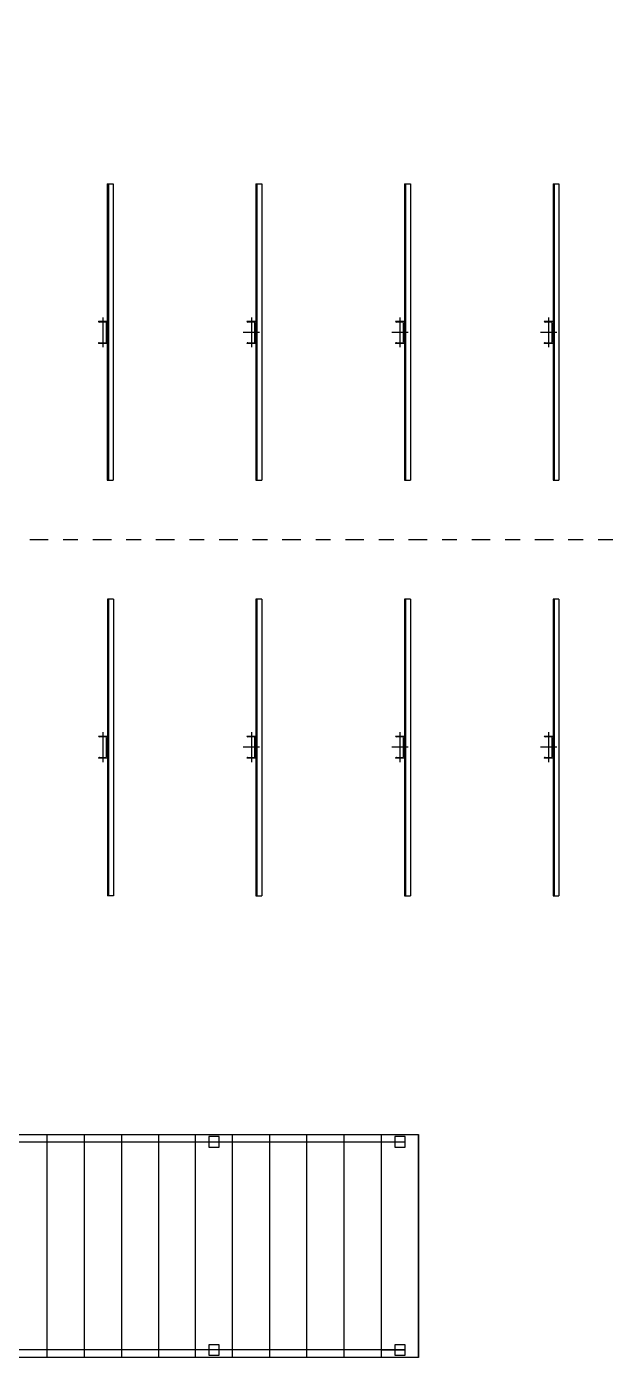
# Model space of a CAD drawing. Header units: metres. Extents: x 529718 to 530172, y 2673462 to 2673812.
# Drawn here: x 529942.4 to 529946.3, y 2673639.18 to 2673648.13 of the extents above; entities that cross this region are included whole.
import ezdxf

# ---------------------------------------------------------------- set-up
doc = ezdxf.new("R2010")
doc.units = ezdxf.units.M
doc.linetypes.add('CENTER', pattern=[2, 1.25, -0.25, 0.25, -0.25])
doc.linetypes.add('PHANTOM', pattern=[63.5, 31.75, -6.35, 6.35, -6.35, 6.35, -6.35])
doc.layers.add('300mm Hume Pipe', color=74, linetype='Continuous')
doc.layers.add('IDT', color=7, linetype='Continuous')

# ---------------------------------------------------------------- blocks, each defined once
blk = doc.blocks.new('IDT')
at = {"layer": 'IDT', "color": 8}
for p, q in [((22.802, 15.9851), (22.802, 17.4851)), ((22.802, 17.4851), (25.552, 17.4851)), ((22.802, 17.4851), (22.802, 15.9851)), ((22.892, 17.4703), (22.892, 17.4003)), ((22.962, 17.4703), (22.892, 17.4703)), ((22.962, 17.4003), (22.962, 17.4703)), ((23.052, 17.4851), (23.052, 15.9851)), ((23.3037, 17.4851), (23.3037, 15.9851)), ((23.5537, 17.4851), (23.5537, 15.9851)), ((23.8037, 17.4851), (23.8037, 15.9851)), ((24.0537, 17.4851), (24.0537, 15.9851)), ((24.1437, 17.4703), (24.1437, 17.4003)), ((24.2137, 17.4703), (24.1437, 17.4703)), ((24.2137, 17.4003), (24.2137, 17.4703)), ((24.3037, 17.4851), (24.3037, 15.9851)), ((24.5537, 15.9851), (24.5537, 17.4851)), ((24.8029, 15.9851), (24.8029, 17.4851)), ((25.0537, 15.9851), (25.0537, 17.4851)), ((25.3037, 15.9851), (25.3037, 17.4851)), ((23.0479, 17.4353), (22.892, 17.4353)), ((22.892, 17.4003), (22.962, 17.4003)), ((24.1437, 17.4003), (24.2137, 17.4003)), ((22.892, 16.0703), (22.892, 16.0003)), ((22.962, 16.0703), (22.892, 16.0703)), ((22.962, 16.0003), (22.962, 16.0703)), ((24.1437, 16.0703), (24.1437, 16.0003)), ((24.2137, 16.0703), (24.1437, 16.0703)), ((24.2137, 16.0003), (24.2137, 16.0703)), ((25.552, 15.9851), (22.802, 15.9851)), ((22.892, 16.0003), (22.962, 16.0003)), ((24.1437, 16.0003), (24.2137, 16.0003))]:
    blk.add_line(p, q, dxfattribs=at)
at = {"layer": 'IDT', "color": 8, "linetype": 'PHANTOM', "ltscale": 0.25}
for p, q in [((22.892, 17.4353), (25.6331, 17.4353)), ((25.6331, 16.0353), (22.892, 16.0353))]:
    blk.add_line(p, q, dxfattribs=at)
at = {"layer": 'IDT', "color": 253}
for p, q in [((21.8575, 12.3851), (21.8575, 14.3804)), ((21.8975, 14.3804), (21.8575, 14.3804)), ((21.8975, 12.3851), (21.8975, 14.3804)), ((22.8575, 12.3851), (22.8575, 14.3804)), ((22.8975, 14.3804), (22.8575, 14.3804)), ((22.8975, 12.3851), (22.8975, 14.3804)), ((23.8575, 12.3851), (23.8575, 14.3804)), ((23.8975, 14.3804), (23.8575, 14.3804)), ((23.8975, 12.3851), (23.8975, 14.3804)), ((24.8565, 12.3851), (24.8565, 14.3804)), ((24.8565, 14.3804), (24.8965, 14.3804)), ((24.8965, 12.3851), (24.8965, 14.3804)), ((21.8975, 13.3051), (21.8975, 13.4551)), ((21.8975, 13.4551), (21.9575, 13.4551)), ((21.9035, 13.4431), (21.9035, 13.3171)), ((22.8975, 13.3051), (22.8975, 13.4551)), ((22.8975, 13.4551), (22.9575, 13.4551)), ((22.9035, 13.4431), (22.9035, 13.3171)), ((23.8975, 13.3051), (23.8975, 13.4551)), ((23.8975, 13.4551), (23.9575, 13.4551)), ((23.9035, 13.4431), (23.9035, 13.3171)), ((24.8965, 13.3051), (24.8965, 13.4551)), ((24.8965, 13.4551), (24.9565, 13.4551)), ((24.9025, 13.4431), (24.9025, 13.3171)), ((21.9575, 13.3051), (21.8975, 13.3051)), ((21.9095, 13.3111), (21.9515, 13.3111)), ((21.9575, 13.3051), (21.9575, 13.3051)), ((22.9575, 13.3051), (22.8975, 13.3051)), ((22.9095, 13.3111), (22.9515, 13.3111)), ((22.9575, 13.3051), (22.9575, 13.3051)), ((23.9575, 13.3051), (23.8975, 13.3051)), ((23.9095, 13.3111), (23.9515, 13.3111)), ((23.9575, 13.3051), (23.9575, 13.3051)), ((24.9565, 13.3051), (24.8965, 13.3051)), ((24.9085, 13.3111), (24.9505, 13.3111)), ((24.9565, 13.3051), (24.9565, 13.3051)), ((21.8575, 12.3851), (21.8975, 12.3851)), ((22.8575, 12.3851), (22.8975, 12.3851)), ((23.8575, 12.3851), (23.8975, 12.3851)), ((24.8565, 12.3851), (24.8965, 12.3851)), ((21.8575, 9.5904), (21.8575, 11.5851)), ((21.8975, 11.5851), (21.8575, 11.5851)), ((21.8975, 9.5904), (21.8975, 11.5851)), ((22.8575, 9.5904), (22.8575, 11.5851)), ((22.8975, 11.5851), (22.8575, 11.5851)), ((22.8975, 9.5904), (22.8975, 11.5851)), ((23.8575, 9.5904), (23.8575, 11.5851)), ((23.8975, 11.5851), (23.8575, 11.5851)), ((23.8975, 9.5904), (23.8975, 11.5851)), ((24.8575, 9.5904), (24.8575, 11.5851)), ((24.8975, 11.5851), (24.8575, 11.5851)), ((24.8975, 9.5904), (24.8975, 11.5851)), ((21.8975, 10.5151), (21.8975, 10.6651)), ((21.8975, 10.6651), (21.9575, 10.6651)), ((21.9035, 10.6531), (21.9035, 10.5271)), ((22.8975, 10.5151), (22.8975, 10.6651)), ((22.8975, 10.6651), (22.9575, 10.6651)), ((22.9035, 10.6531), (22.9035, 10.5271)), ((23.8975, 10.5151), (23.8975, 10.6651)), ((23.8975, 10.6651), (23.9575, 10.6651)), ((23.9035, 10.6531), (23.9035, 10.5271)), ((24.8975, 10.5151), (24.8975, 10.6651)), ((24.8975, 10.6651), (24.9575, 10.6651)), ((24.9035, 10.6531), (24.9035, 10.5271)), ((21.9575, 10.5151), (21.8975, 10.5151)), ((21.9095, 10.5211), (21.9515, 10.5211)), ((21.9575, 10.5151), (21.9575, 10.5151)), ((22.9575, 10.5151), (22.8975, 10.5151)), ((22.9095, 10.5211), (22.9515, 10.5211)), ((22.9575, 10.5151), (22.9575, 10.5151)), ((23.9575, 10.5151), (23.8975, 10.5151)), ((23.9095, 10.5211), (23.9515, 10.5211)), ((23.9575, 10.5151), (23.9575, 10.5151)), ((24.9575, 10.5151), (24.8975, 10.5151)), ((24.9095, 10.5211), (24.9515, 10.5211)), ((24.9575, 10.5151), (24.9575, 10.5151)), ((21.8975, 9.5904), (21.8575, 9.5904)), ((22.8975, 9.5904), (22.8575, 9.5904)), ((23.8975, 9.5904), (23.8575, 9.5904)), ((24.8975, 9.5904), (24.8575, 9.5904))]:
    blk.add_line(p, q, dxfattribs=at)
at = {"layer": 'IDT', "color": 253, "linetype": 'Continuous', "ltscale": 0.3}
for p, q in [((21.8902, 12.3851), (21.8902, 14.3804)), ((22.8902, 12.3851), (22.8902, 14.3804)), ((23.8902, 12.3851), (23.8902, 14.3804)), ((24.8892, 12.3851), (24.8892, 14.3804)), ((21.8902, 9.5904), (21.8902, 11.5851)), ((22.8902, 9.5904), (22.8902, 11.5851)), ((23.8902, 9.5904), (23.8902, 11.5851)), ((24.8902, 9.5904), (24.8902, 11.5851))]:
    blk.add_line(p, q, dxfattribs=at)
at = {"layer": 'IDT', "color": 253, "linetype": 'ByBlock', "ltscale": 0.5}
for p, q in [((21.9515, 13.4491), (21.9095, 13.4491)), ((21.9575, 13.4551), (21.9575, 13.4551)), ((22.9515, 13.4491), (22.9095, 13.4491)), ((22.9575, 13.4551), (22.9575, 13.4551)), ((23.9515, 13.4491), (23.9095, 13.4491)), ((23.9575, 13.4551), (23.9575, 13.4551)), ((24.9505, 13.4491), (24.9085, 13.4491)), ((24.9565, 13.4551), (24.9565, 13.4551)), ((21.9515, 10.6591), (21.9095, 10.6591)), ((21.9575, 10.6651), (21.9575, 10.6651)), ((22.9515, 10.6591), (22.9095, 10.6591)), ((22.9575, 10.6651), (22.9575, 10.6651)), ((23.9515, 10.6591), (23.9095, 10.6591)), ((23.9575, 10.6651), (23.9575, 10.6651)), ((24.9515, 10.6591), (24.9095, 10.6591)), ((24.9575, 10.6651), (24.9575, 10.6651))]:
    blk.add_line(p, q, dxfattribs=at)
at = {"layer": 'IDT', "color": 253, "ltscale": 0.5}
for p, q in [((21.9275, 13.2801), (21.9275, 13.4801)), ((22.9275, 13.2801), (22.9275, 13.4801)), ((23.9275, 13.2801), (23.9275, 13.4801)), ((24.9265, 13.2801), (24.9265, 13.4801)), ((21.8725, 13.3801), (21.9825, 13.3801)), ((22.8725, 13.3801), (22.9825, 13.3801)), ((23.8725, 13.3801), (23.9825, 13.3801)), ((21.9275, 10.4901), (21.9275, 10.6901)), ((22.9275, 10.4901), (22.9275, 10.6901)), ((23.9275, 10.4901), (23.9275, 10.6901)), ((24.9275, 10.4901), (24.9275, 10.6901)), ((21.8725, 10.5901), (21.9825, 10.5901)), ((22.8725, 10.5901), (22.9825, 10.5901)), ((23.8725, 10.5901), (23.9825, 10.5901))]:
    blk.add_line(p, q, dxfattribs=at)
at = {"layer": 'IDT', "color": 8, "linetype": 'CENTER', "ltscale": 0.1}
blk.add_line((12.5447, 11.9854), (27.1642, 11.9854), dxfattribs=at)
at = {"layer": 'IDT', "color": 253}
for centre, start, end in [((21.9095, 13.4431), 90, 180), ((22.9095, 13.4431), 90, 180), ((23.9095, 13.4431), 90, 180), ((24.9085, 13.4431), 90, 180), ((21.9095, 13.3171), 180, 270), ((21.9515, 13.3051), 0, 90), ((22.9095, 13.3171), 180, 270), ((22.9515, 13.3051), 0, 90), ((23.9095, 13.3171), 180, 270), ((23.9515, 13.3051), 0, 90), ((24.9085, 13.3171), 180, 270), ((24.9505, 13.3051), 0, 90), ((21.9095, 10.6531), 90, 180), ((22.9095, 10.6531), 90, 180), ((23.9095, 10.6531), 90, 180), ((24.9095, 10.6531), 90, 180), ((21.9095, 10.5271), 180, 270), ((21.9515, 10.5151), 0, 90), ((22.9095, 10.5271), 180, 270), ((22.9515, 10.5151), 0, 90), ((23.9095, 10.5271), 180, 270), ((23.9515, 10.5151), 0, 90), ((24.9095, 10.5271), 180, 270), ((24.9515, 10.5151), 0, 90)]:
    blk.add_arc(centre, 0.006, start, end, dxfattribs=at)
at = {"layer": 'IDT', "color": 253, "linetype": 'ByBlock', "ltscale": 0.5}
for centre in [(21.9515, 13.4551), (22.9515, 13.4551), (23.9515, 13.4551), (24.9505, 13.4551), (21.9515, 10.6651), (22.9515, 10.6651), (23.9515, 10.6651), (24.9515, 10.6651)]:
    blk.add_arc(centre, 0.006, 270, 0, dxfattribs=at)

msp = doc.modelspace()

# ---------------------------------------------------------------- hatches: boundary and pattern name
at = {"layer": '300mm Hume Pipe'}
h = msp.add_hatch(dxfattribs=at)
h.set_pattern_fill('ANSI37', color=74, scale=0.1)
h.set_pattern_definition([(45, (0, 0), (-0.224506403027, 0.224506403027), []), (135, (0, 0), (-0.224506403027, -0.224506403027), [])])
edge = h.paths.add_edge_path()
edge.add_line((529946.1869, 2673670.0688), (529926.3018, 2673655.0009))
edge.add_arc((529926.836, 2673654.2766), 0.9, 126.4126, 180)
edge.add_line((529925.936, 2673654.2766), (529925.936, 2673647.8292))
edge.add_arc((529926.836, 2673647.8292), 0.9, 180, 270)
edge.add_line((529926.836, 2673646.9292), (529932.7889, 2673646.9292))
edge.add_line((529932.7889, 2673646.9292), (529932.7889, 2673646.6292))
edge.add_line((529932.7889, 2673646.6292), (529926.536, 2673646.6292))
edge.add_arc((529926.536, 2673647.5292), 0.9, 180, 270, ccw=False)
edge.add_line((529925.636, 2673647.5292), (529925.636, 2673654.4281))
edge.add_arc((529926.536, 2673654.4281), 0.9, 126.4126, 180, ccw=False)
edge.add_line((529926.0018, 2673655.1524), (529946.0089, 2673670.3102))
edge.add_line((529946.0089, 2673670.3102), (529946.1869, 2673670.0688))
edge = h.paths.add_edge_path()
edge.add_line((529946.4244, 2673669.7469), (529926.7301, 2673654.8198))
edge.add_arc((529927.2644, 2673654.0955), 0.9, 126.4126, 180)
edge.add_line((529926.3644, 2673654.0955), (529926.3644, 2673648.1793))
edge.add_arc((529927.2644, 2673648.1793), 0.9, 180, 270)
edge.add_line((529927.2644, 2673647.2793), (529932.7889, 2673647.2793))
edge.add_line((529932.7889, 2673647.2793), (529932.7889, 2673646.9793))
edge.add_line((529932.7889, 2673646.9793), (529926.9644, 2673646.9793))
edge.add_arc((529926.9644, 2673647.8793), 0.9, 180, 270, ccw=False)
edge.add_line((529926.0644, 2673647.8793), (529926.0644, 2673654.247))
edge.add_arc((529926.9644, 2673654.247), 0.9, 126.4126, 180, ccw=False)
edge.add_line((529926.4301, 2673654.9713), (529946.2463, 2673669.9883))
edge.add_line((529946.2463, 2673669.9883), (529946.4244, 2673669.7469))

# ---------------------------------------------------------------- block references
at = {"layer": 'IDT', "color": 8, "rotation": 180}
msp.add_blockref('IDT', (529967.8433, 2673656.663), dxfattribs=at)

doc.saveas('drawing.dxf')
